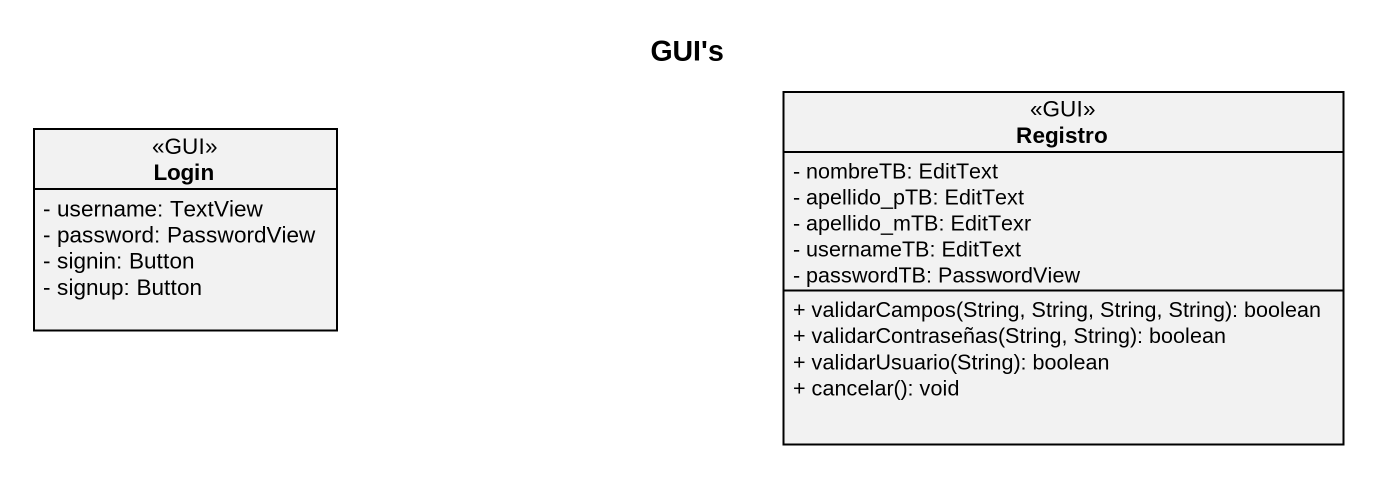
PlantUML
@startuml
title GUI's
hide circle
hide empty members
skinparam classAttributeIconSize 0
class Login <<GUI>> {
  - username: TextView
  - password: PasswordView
  - signin: Button
  - signup: Button
}
class Registro <<GUI>> {
  - nombreTB: EditText
  - apellido_pTB: EditText
  - apellido_mTB: EditTexr
  - usernameTB: EditText
  - passwordTB: PasswordView
  + validarCampos(String, String, String, String): boolean
  + validarContraseñas(String, String): boolean
  + validarUsuario(String): boolean
  + cancelar(): void
}
@enduml
